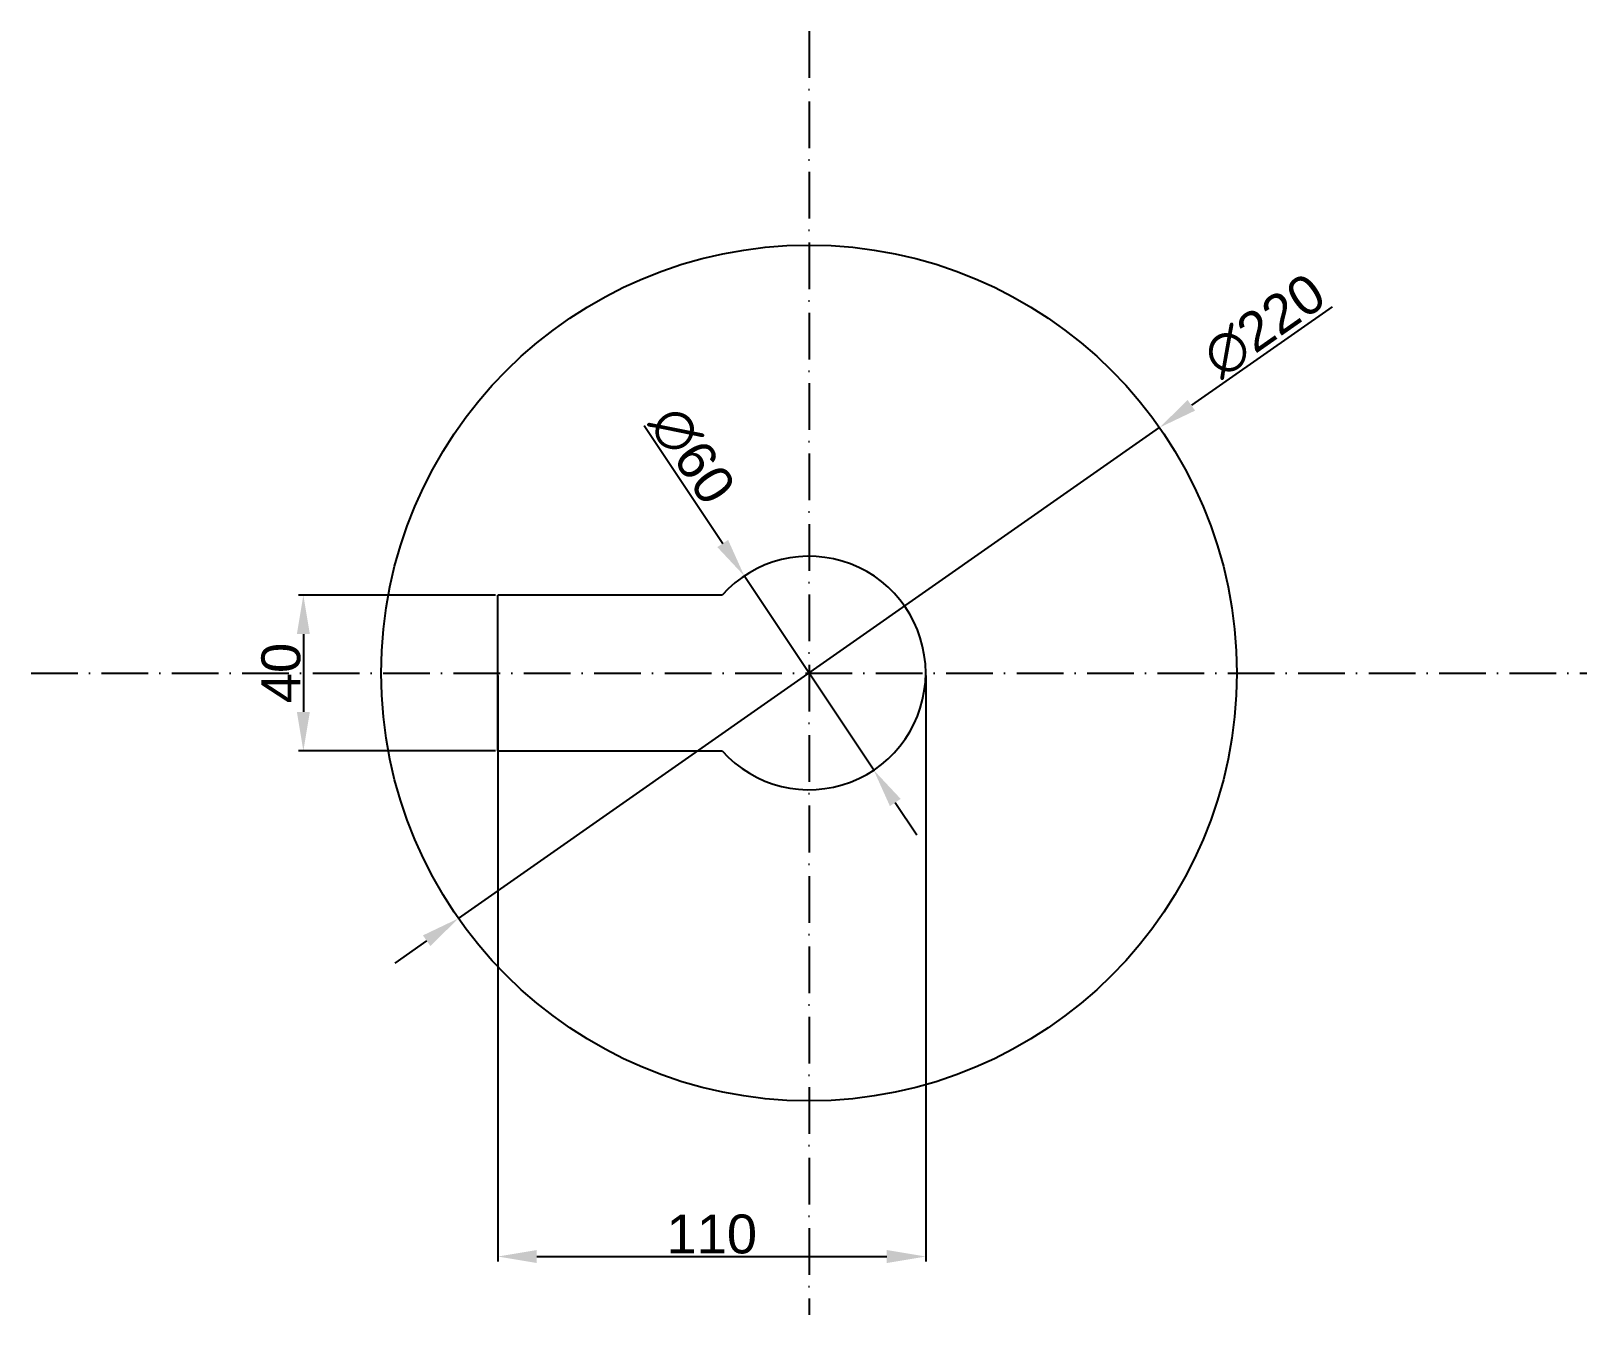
# Model space of a CAD drawing. Header units: millimetres. Extents: x 2800 to 3200, y 1585 to 1915.
import ezdxf

# ---------------------------------------------------------------- set-up
doc = ezdxf.new("R2010")
doc.units = ezdxf.units.MM
doc.linetypes.add('ACAD_ISO10W100', pattern=[18, 12, -3, 0, -3])
doc.styles.get("Standard").update_dxf_attribs({"font": 'arial.ttf'})
doc.dimstyles.new('ISO-25', dxfattribs={"dimtxt": 10, "dimasz": 10, "dimexe": 1.25, "dimexo": 0.625, "dimtad": 1, "dimtxsty": 'Standard', "dimcen": 2.5, "dimadec": 0, "dimazin": 0, "dimtfac": 1, "dimtmove": 0, "dimatfit": 3, "dimfxl": 1, "dimarcsym": 0})

# ---------------------------------------------------------------- blocks, each defined once
blk = doc.blocks.new('*D1')
at = {"color": 0, "lineweight": -2, "transparency": 16777216}
for p, q in [((3134.51, 1844.16), (3098.31, 1818.82)), ((2909.88, 1686.92), (3090.12, 1813.08)), ((2901.69, 1681.18), (2893.5, 1675.45))]:
    blk.add_line(p, q, dxfattribs=at)
at = {"color": 0, "transparency": 16777216}
for points in [[(3097.35, 1820.18), (3099.26, 1817.45), (3090.12, 1813.08)], [(2900.74, 1682.55), (2902.65, 1679.82), (2909.88, 1686.92)]]:
    blk.add_solid(points, dxfattribs=at)
at = {"layer": 'Defpoints', "color": 0, "transparency": 16777216}
for p in [(3090.12, 1813.08), (2909.88, 1686.92)]:
    blk.add_point(p, dxfattribs=at)
at = {"color": 0, "transparency": 16777216, "insert": (3117.06, 1839.28), "char_height": 10, "attachment_point": 5, "rotation": 34.992}
blk.add_mtext('∅220', dxfattribs=at)
blk = doc.blocks.new('*D2')
at = {"color": 0, "lineweight": -2, "transparency": 16777216}
for p, q in [((2919.38, 1770), (2868.75, 1770)), ((2870, 1760), (2870, 1740)), ((2919.38, 1730), (2868.75, 1730))]:
    blk.add_line(p, q, dxfattribs=at)
at = {"color": 0, "transparency": 16777216}
for points in [[(2868.33, 1760), (2871.67, 1760), (2870, 1770)], [(2868.33, 1740), (2871.67, 1740), (2870, 1730)]]:
    blk.add_solid(points, dxfattribs=at)
at = {"layer": 'Defpoints', "color": 0, "transparency": 16777216}
for p in [(2920, 1770), (2870, 1730), (2920, 1730)]:
    blk.add_point(p, dxfattribs=at)
at = {"color": 0, "transparency": 16777216, "insert": (2864.27, 1750), "char_height": 10, "attachment_point": 5, "rotation": 90}
blk.add_mtext('40', dxfattribs=at)
blk = doc.blocks.new('*D3')
at = {"color": 0, "lineweight": -2, "transparency": 16777216}
for p, q in [((2957.61, 1813.59), (2977.81, 1783.28)), ((3016.64, 1725.04), (2983.36, 1774.96)), ((3022.19, 1716.72), (3027.74, 1708.4))]:
    blk.add_line(p, q, dxfattribs=at)
at = {"color": 0, "transparency": 16777216}
for points in [[(2979.2, 1784.21), (2976.43, 1782.36), (2983.36, 1774.96)], [(3023.57, 1717.64), (3020.8, 1715.79), (3016.64, 1725.04)]]:
    blk.add_solid(points, dxfattribs=at)
at = {"layer": 'Defpoints', "color": 0, "transparency": 16777216}
for p in [(2983.36, 1774.96), (3016.64, 1725.04)]:
    blk.add_point(p, dxfattribs=at)
at = {"color": 0, "transparency": 16777216, "insert": (2969.94, 1805.93), "char_height": 10, "attachment_point": 5, "rotation": 303.6901}
blk.add_mtext('∅60', dxfattribs=at)
blk = doc.blocks.new('*D4')
at = {"color": 0, "lineweight": -2, "transparency": 16777216}
for p, q in [((2920, 1749.38), (2920, 1598.75)), ((3030, 1749.38), (3030, 1598.75)), ((2930, 1600), (3020, 1600))]:
    blk.add_line(p, q, dxfattribs=at)
at = {"color": 0, "transparency": 16777216}
for points in [[(2930, 1601.67), (2930, 1598.33), (2920, 1600)], [(3020, 1601.67), (3020, 1598.33), (3030, 1600)]]:
    blk.add_solid(points, dxfattribs=at)
at = {"layer": 'Defpoints', "color": 0, "transparency": 16777216}
for p in [(2920, 1750), (3030, 1750), (3030, 1600)]:
    blk.add_point(p, dxfattribs=at)
at = {"color": 0, "transparency": 16777216, "insert": (2975, 1605.73), "char_height": 10, "attachment_point": 5}
blk.add_mtext('110', dxfattribs=at)

msp = doc.modelspace()

# ---------------------------------------------------------------- linework, layer by layer
at = {"color": 1, "linetype": 'ACAD_ISO10W100'}
for p, q in [((3000, 1915), (3000, 1585)), ((2800, 1750), (3200, 1750))]:
    msp.add_line(p, q, dxfattribs=at)
at = {"color": 3}
for p, q in [((2977.639, 1770), (2920, 1770)), ((2920, 1730), (2920, 1770)), ((2920, 1730), (2977.639, 1730))]:
    msp.add_line(p, q, dxfattribs=at)
msp.add_circle((3000, 1750), 110, dxfattribs=at)
msp.add_arc((3000, 1750), 30, 221.81031, 138.18969, dxfattribs=at)

# ---------------------------------------------------------------- dimensions: what is measured, and where the dimension line sits
at = {"color": 6}
for p1, p2, picture, middle in [((2909.884, 1686.919), (3090.116, 1813.081), '*D1', (3117.058, 1839.277)), ((3016.641, 1725.038), (2983.359, 1774.962), '*D3', (2969.938, 1805.928))]:
    dim = msp.add_diameter_dim_2p(p1=p1, p2=p2, dimstyle='ISO-25', override={"dimasz": 10}, dxfattribs=at)
    dim.commit()
    dim.dimension.update_dxf_attribs({"geometry": picture, "text_midpoint": middle})
dim = msp.add_linear_dim(base=(2870, 1730), p1=(2920, 1770), p2=(2920, 1730), angle=90, dimstyle='ISO-25', override={"dimasz": 10}, dxfattribs=at)
dim.commit()
dim.dimension.update_dxf_attribs({"geometry": '*D2', "text_midpoint": (2864.269, 1750)})
dim = msp.add_linear_dim(base=(3030, 1600), p1=(2920, 1750), p2=(3030, 1750), dimstyle='ISO-25', override={"dimasz": 10}, dxfattribs=at)
dim.commit()
dim.dimension.update_dxf_attribs({"geometry": '*D4', "text_midpoint": (2975, 1605.731)})

doc.saveas('drawing.dxf')
